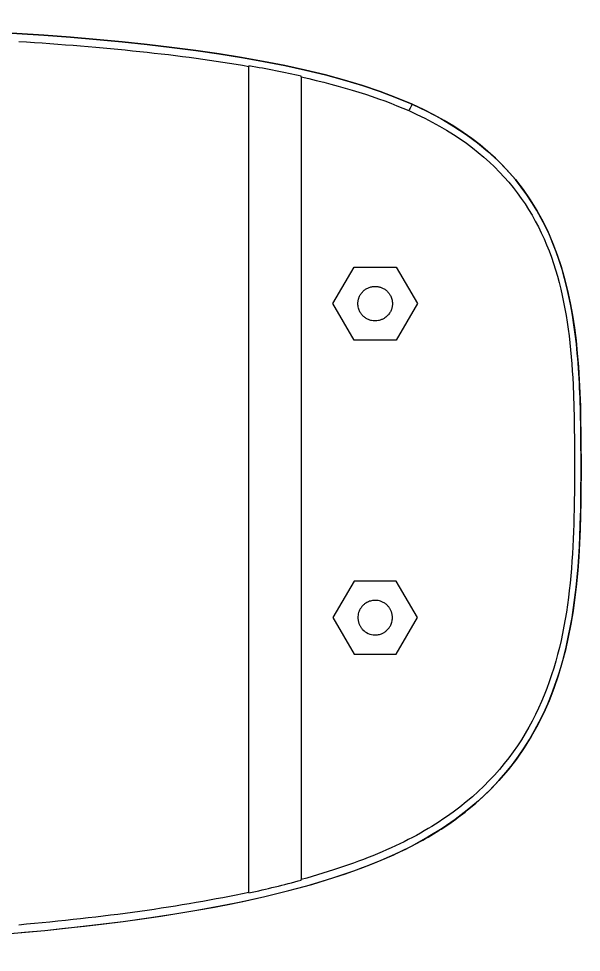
# Model space of a CAD drawing. Header units: millimetres. Extents: x 0 to 1189, y 0 to 841.
# Drawn here: x 1089.15 to 1116.03, y 256.7 to 301.3 of the extents above; entities that cross this region are included whole.
import ezdxf

# ---------------------------------------------------------------- set-up
doc = ezdxf.new("R2010")
doc.units = ezdxf.units.MM

msp = doc.modelspace()

# ---------------------------------------------------------------- linework, layer by layer
at = {"color": 7, "linetype": 'Continuous', "lineweight": 25}
for p, q in [((1100.146, 299.04), (1100.146, 299.017)), ((1100.146, 259.56), (1100.146, 299.017)), ((1102.646, 298.519), (1102.646, 298.542)), ((1102.646, 298.519), (1102.646, 260.173)), ((1104.156, 287.683), (1105.166, 289.433)), ((1105.166, 289.433), (1107.187, 289.433)), ((1107.187, 289.433), (1108.197, 287.683)), ((1105.166, 285.933), (1104.156, 287.683)), ((1108.197, 287.683), (1107.187, 285.933)), ((1107.187, 285.933), (1105.166, 285.933)), ((1105.166, 274.433), (1104.156, 272.683)), ((1107.187, 274.433), (1105.166, 274.433)), ((1108.197, 272.683), (1107.187, 274.433)), ((1104.156, 272.683), (1105.166, 270.933)), ((1107.187, 270.933), (1108.197, 272.683)), ((1105.166, 270.933), (1107.187, 270.933)), ((1102.646, 260.148), (1102.646, 260.173)), ((1100.146, 259.56), (1100.146, 259.537))]:
    msp.add_line(p, q, dxfattribs=at)
for points in [[(1107.946, 297.205), (1100.199, 300.66), (1069.816, 301.296), (1037.713, 301.295), (1026.081, 300.744)], [(1069.386, 301.137), (1085.007, 300.978), (1100.199, 300.66), (1107.946, 297.205)], [(1089.146, 300.208), (1093.17, 299.957), (1096.895, 299.584), (1100.146, 299.017)], [(1102.646, 298.542), (1101.848, 298.723), (1101.014, 298.888), (1100.146, 299.04)], [(1102.646, 298.519), (1104.594, 298.077), (1106.32, 297.545), (1107.779, 296.902)], [(1107.946, 297.205), (1115.693, 293.75), (1115.997, 287.158), (1116.011, 280.185)], [(1116.011, 280.185), (1116.026, 273.211), (1115.751, 265.855), (1108.007, 261.817)], [(1069.413, 256.696), (1085.049, 257.057), (1100.263, 257.778), (1108.007, 261.817)], [(1100.146, 259.537), (1100.982, 259.718), (1101.821, 259.921), (1102.646, 260.148)], [(1100.146, 259.56), (1096.894, 258.854), (1093.169, 258.359), (1089.146, 258.001)]]:
    msp.add_open_spline(points, degree=3, dxfattribs=at)
for points, knots in [([(1069.413, 256.696), (1081.14, 256.966), (1095.502, 257.558), (1104.847, 260.416), (1107.28, 261.439), (1108.028, 261.807), (1109.394, 262.603), (1112.49, 264.732), (1115.464, 269.694), (1115.983, 275.584), (1116.01, 278.874), (1116.012, 280.186), (1116.011, 280.839), (1115.989, 282.784), (1115.786, 289.169), (1113.756, 294.614), (1107.946, 297.205)], [0, 0, 0, 0, 0.25, 0.3125, 0.3125, 0.34375, 0.34375, 0.375, 0.5, 0.625, 0.65625, 0.65625, 0.6875, 0.6875, 0.75, 1, 1, 1, 1]), ([(1107.946, 297.205), (1107.946, 297.205), (1107.946, 297.205), (1107.916, 297.151), (1107.912, 297.144), (1107.904, 297.129), (1107.89, 297.105), (1107.851, 297.033), (1107.808, 296.955), (1107.779, 296.902)], [0, 0, 0, 0, 0.5, 0.5, 0.5625, 0.5625, 0.625, 0.75, 1, 1, 1, 1]), ([(1107.779, 296.902), (1111.987, 295.045), (1114.943, 290.871), (1115.643, 284.739), (1115.689, 281.965), (1115.697, 280.564), (1115.698, 280.095), (1115.697, 279.153), (1115.676, 274.905), (1115.147, 268.749), (1111.043, 264.03), (1108.658, 262.563), (1107.635, 262.006), (1107.088, 261.743), (1105.348, 260.998), (1104.055, 260.559), (1102.646, 260.171)], [0, 0, 0, 0, 0.25, 0.375, 0.4375, 0.4375, 0.46875, 0.46875, 0.5, 0.75, 0.875, 0.90625, 0.90625, 0.9375, 0.9375, 1, 1, 1, 1]), ([(1105.351, 287.683), (1105.352, 287.705), (1105.353, 287.748), (1105.361, 287.812), (1105.373, 287.875), (1105.391, 287.937), (1105.424, 288.028), (1105.485, 288.143), (1105.588, 288.269), (1105.713, 288.373), (1105.857, 288.449), (1106.012, 288.497), (1106.121, 288.508), (1106.176, 288.508), (1106.176, 288.508)], [0, 0, 0, 0, 0.050221, 0.099993, 0.149624, 0.199427, 0.24971, 0.374259, 0.499013, 0.623695, 0.748579, 0.873207, 0.998039, 1, 1, 1, 1]), ([(1106.176, 288.508), (1106.188, 288.508), (1106.211, 288.508), (1106.235, 288.506), (1106.246, 288.505)], [0, 0, 0, 0, 0.501531, 1, 1, 1, 1]), ([(1106.246, 288.505), (1106.267, 288.503), (1106.309, 288.498), (1106.371, 288.486), (1106.432, 288.468), (1106.523, 288.435), (1106.637, 288.374), (1106.763, 288.27), (1106.867, 288.145), (1106.935, 288.017), (1106.976, 287.897), (1106.997, 287.791), (1107, 287.719), (1107.001, 287.683)], [0, 0, 0, 0, 0.05164, 0.103175, 0.15492, 0.207184, 0.339011, 0.471042, 0.603221, 0.735608, 0.823949, 0.911567, 1, 1, 1, 1]), ([(1106.176, 286.858), (1106.173, 286.858), (1106.117, 286.858), (1106.006, 286.87), (1105.852, 286.919), (1105.71, 286.996), (1105.586, 287.099), (1105.484, 287.224), (1105.417, 287.352), (1105.377, 287.47), (1105.355, 287.576), (1105.353, 287.647), (1105.351, 287.683)], [0, 0, 0, 0, 0.007128, 0.131085, 0.255255, 0.379336, 0.503627, 0.627529, 0.751642, 0.834619, 0.916931, 1, 1, 1, 1]), ([(1107.001, 287.683), (1107.001, 287.661), (1107, 287.618), (1106.992, 287.553), (1106.979, 287.489), (1106.961, 287.426), (1106.927, 287.335), (1106.865, 287.218), (1106.774, 287.109), (1106.684, 287.029), (1106.629, 286.993), (1106.601, 286.975)], [0, 0, 0, 0, 0.0772323, 0.1537619, 0.230073, 0.3066537, 0.383987, 0.5758256, 0.7679831, 0.884487, 1, 1, 1, 1]), ([(1106.601, 286.975), (1106.582, 286.965), (1106.545, 286.944), (1106.457, 286.905), (1106.335, 286.866), (1106.229, 286.861), (1106.176, 286.858)], [0, 0, 0, 0, 0.14449, 0.290443, 0.645123, 1, 1, 1, 1]), ([(1106.176, 273.508), (1106.176, 273.508), (1106.136, 273.508), (1106.027, 273.5), (1105.864, 273.455), (1105.708, 273.369), (1105.59, 273.269), (1105.501, 273.163), (1105.432, 273.047), (1105.385, 272.927), (1105.357, 272.805), (1105.353, 272.723), (1105.351, 272.683)], [0, 0, 0, 0, 0.001961, 0.092754, 0.251371, 0.390909, 0.50096, 0.608334, 0.71131, 0.810559, 0.906623, 1, 1, 1, 1]), ([(1106.246, 273.505), (1106.235, 273.506), (1106.211, 273.508), (1106.188, 273.508), (1106.176, 273.508)], [0, 0, 0, 0, 0.494445, 1, 1, 1, 1]), ([(1107.001, 272.683), (1107.001, 272.705), (1107, 272.748), (1106.992, 272.812), (1106.979, 272.876), (1106.962, 272.938), (1106.94, 272.998), (1106.913, 273.057), (1106.881, 273.113), (1106.845, 273.168), (1106.805, 273.219), (1106.739, 273.29), (1106.638, 273.373), (1106.507, 273.443), (1106.374, 273.488), (1106.29, 273.499), (1106.246, 273.505)], [0, 0, 0, 0, 0.053039, 0.105833, 0.158474, 0.211043, 0.26362, 0.31628, 0.369101, 0.422164, 0.475557, 0.529267, 0.65873, 0.793042, 0.890655, 1, 1, 1, 1]), ([(1105.351, 272.683), (1105.352, 272.662), (1105.353, 272.619), (1105.361, 272.555), (1105.373, 272.493), (1105.39, 272.431), (1105.412, 272.371), (1105.438, 272.313), (1105.469, 272.256), (1105.505, 272.202), (1105.545, 272.151), (1105.642, 272.045), (1105.839, 271.907), (1106.057, 271.858), (1106.173, 271.858), (1106.176, 271.858)], [0, 0, 0, 0, 0.049685, 0.099184, 0.148584, 0.19796, 0.247386, 0.296931, 0.346666, 0.396666, 0.447009, 0.497785, 0.730404, 0.992857, 1, 1, 1, 1]), ([(1106.601, 271.976), (1106.617, 271.986), (1106.648, 272.005), (1106.69, 272.036), (1106.725, 272.066), (1106.788, 272.126), (1106.866, 272.221), (1106.935, 272.35), (1106.975, 272.469), (1106.997, 272.576), (1107, 272.647), (1107.001, 272.683)], [0, 0, 0, 0, 0.067526, 0.12867, 0.183522, 0.232133, 0.433486, 0.616157, 0.74665, 0.874423, 1, 1, 1, 1]), ([(1106.176, 271.858), (1106.193, 271.858), (1106.232, 271.859), (1106.301, 271.866), (1106.388, 271.884), (1106.473, 271.911), (1106.545, 271.944), (1106.583, 271.965), (1106.601, 271.976)], [0, 0, 0, 0, 0.1096683, 0.2645704, 0.4645022, 0.7097703, 0.8604849, 1, 1, 1, 1])]:
    msp.add_open_spline(points, degree=3, knots=knots, dxfattribs=at)

doc.saveas('drawing.dxf')
